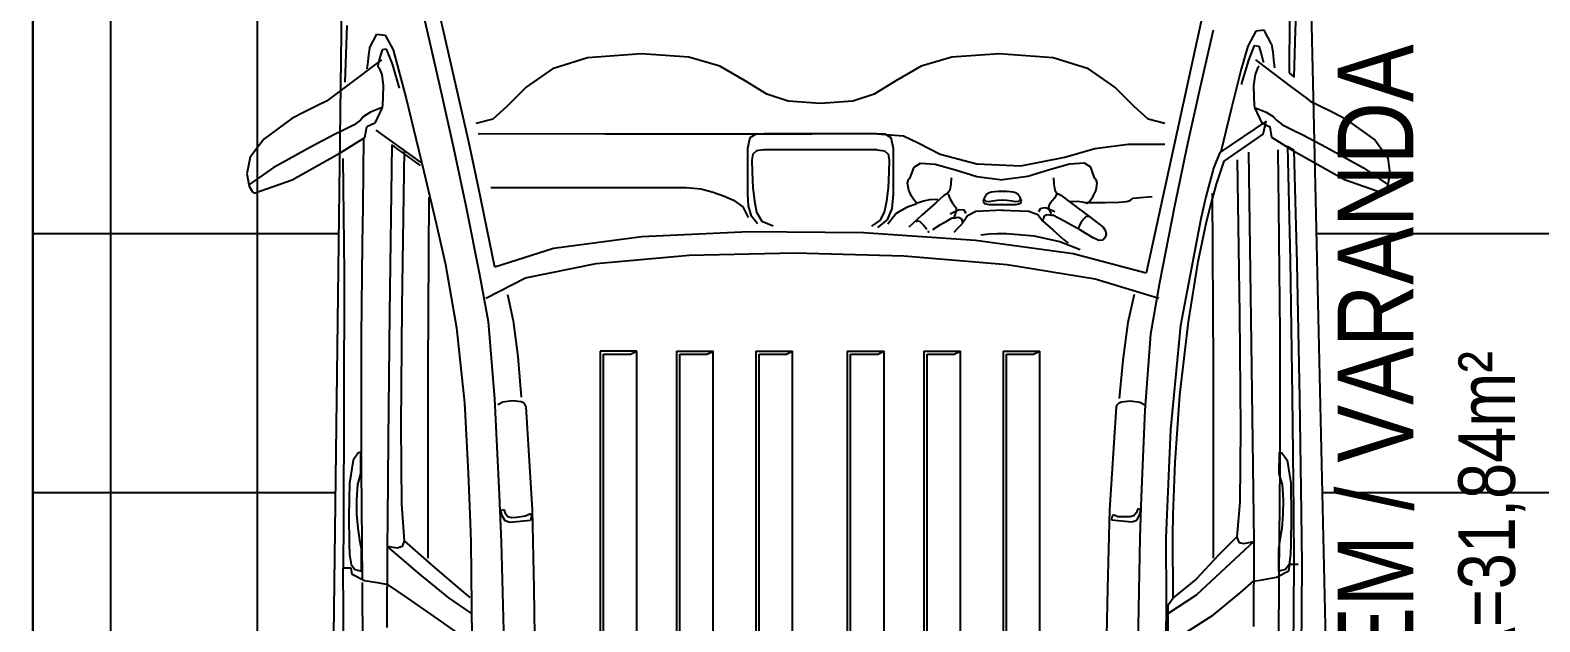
# Model space of a CAD drawing. Header units: millimetres. Extents: x 3923 to 4007, y 744 to 982.
# Drawn here: x 3954.8 to 3960.63, y 821.21 to 823.49 of the extents above; entities that cross this region are included whole.
import ezdxf
from ezdxf.enums import TextEntityAlignment as Align

# ---------------------------------------------------------------- set-up
doc = ezdxf.new("R2010")
doc.units = ezdxf.units.MM
doc.header["$LTSCALE"] = 20
doc.linetypes.add('DASHDOT2', pattern=[0.5, 0.25, -0.125, 0, -0.125])
doc.layers.add('E-txt-g', color=3, linetype='Continuous')
doc.layers.add('HIDROSSANITÁRIO', color=8, linetype='Continuous')
doc.layers.add('E-Txt-W', color=7, linetype='Continuous', lineweight=20)
doc.styles.add('F2', font='ARIALN.TTF')
doc.styles.add('REG60', font='romans.shx', dxfattribs={"width": 0.8, "height": 0.15})
doc.styles.add('REG80', font='romans.shx', dxfattribs={"width": 0.8, "height": 0.2})

# ---------------------------------------------------------------- blocks, each defined once
blk = doc.blocks.new('Austin Mini dessus')
at = {"color": 8, "flags": 128}
for points in [[(1.1117, 3.9516), (1.1466, 3.978)], [(1.1466, 3.978), (1.1788, 3.984)], [(1.1671, 3.9332), (1.2, 3.9805)], [(1.1788, 3.984), (1.2025, 3.9796)], [(1.2159, 3.9699), (1.1905, 3.8965)], [(1.2025, 3.9796), (1.2133, 3.9732)], [(1.2133, 3.9732), (1.2159, 3.9699)], [(1.0718, 3.8974), (1.1117, 3.9516)], [(1.127, 3.8612), (1.1671, 3.9332)], [(1.0602, 3.8752), (1.0718, 3.8974)], [(1.1905, 3.8965), (1.1378, 3.8027)], [(1.0455, 3.8453), (1.0602, 3.8752)], [(1.1035, 3.8163), (1.127, 3.8612)], [(1.0093, 3.792), (1.0326, 3.8229)], [(1.0326, 3.8229), (1.0383, 3.8304)], [(1.0383, 3.8304), (1.0455, 3.8453)], [(0.8924, 3.7915), (1.0016, 3.7949)], [(0.9589, 3.7245), (1.0093, 3.792)], [(1.0842, 3.7768), (1.0947, 3.7975)], [(1.0947, 3.7975), (1.1035, 3.8163)], [(1.1378, 3.8027), (1.1088, 3.7563)], [(1.1489, 3.7991), (1.3693, 3.7967)], [(1.3693, 3.7967), (1.6304, 3.7968)], [(1.6304, 3.7968), (1.8484, 3.7979)], [(1.8484, 3.7979), (1.9397, 3.7986)], [(2.1078, 3.7972), (1.9397, 3.7986)], [(1.9397, 3.7828), (1.9397, 3.798)], [(1.0677, 3.7588), (1.0753, 3.7651)], [(1.0753, 3.7651), (1.0842, 3.7768)], [(1.1098, 3.7592), (1.174, 3.7599)], [(1.174, 3.7599), (1.2419, 3.7604)], [(1.2419, 3.7604), (1.3135, 3.7616)], [(1.3135, 3.7616), (1.4923, 3.7636)], [(1.4923, 3.7636), (1.6691, 3.7637)], [(1.6691, 3.7637), (1.7492, 3.7633)], [(1.716, 3.7644), (1.717, 3.7694)], [(1.7576, 3.764), (1.716, 3.7644)], [(1.717, 3.7694), (1.7313, 3.7792)], [(1.7313, 3.7792), (1.7757, 3.7861)], [(1.7492, 3.7633), (1.9626, 3.7616)], [(1.7781, 3.7702), (1.7576, 3.764)], [(1.7757, 3.7861), (1.8394, 3.7873)], [(1.8082, 3.7719), (1.7781, 3.7702)], [(1.8354, 3.7719), (1.8082, 3.7719)], [(1.8622, 3.7696), (1.8354, 3.7719)], [(1.8394, 3.7873), (1.8918, 3.7867)], [(1.8896, 3.7653), (1.8622, 3.7696)], [(1.9022, 3.763), (1.8896, 3.7653)], [(1.8918, 3.7867), (1.9135, 3.786)], [(1.9455, 3.763), (1.9022, 3.763)], [(1.9135, 3.786), (1.9326, 3.7832)], [(1.9326, 3.7832), (1.942, 3.7759)], [(1.952, 3.781), (1.9397, 3.7828)], [(1.942, 3.7759), (1.9455, 3.763)], [(1.9641, 3.7571), (1.952, 3.781)], [(1.9674, 3.7618), (2.2252, 3.7604)], [(0.936, 3.7475), (0.9091, 3.7332)], [(0.9091, 3.7332), (0.9111, 3.717)], [(0.936, 3.7475), (0.949, 3.7493)], [(0.949, 3.7493), (0.9623, 3.751)], [(0.9564, 3.7282), (0.9673, 3.7309)], [(0.9623, 3.751), (0.9758, 3.7525)], [(0.9673, 3.7309), (0.9712, 3.7316)], [(0.9712, 3.7316), (0.975, 3.7288)], [(1.0506, 3.7228), (1.0594, 3.7455)], [(1.0506, 3.7228), (1.0806, 3.7369)], [(1.0594, 3.7455), (1.0677, 3.7588)], [(1.0806, 3.7369), (1.0877, 3.7528)], [(1.1088, 3.7563), (1.0877, 3.7528)], [(1.0947, 3.7351), (1.1565, 3.6487)], [(1.9688, 3.7285), (1.9641, 3.7571)], [(0.9111, 3.717), (0.9395, 3.7016)], [(0.9383, 3.7145), (0.9395, 3.7228)], [(0.9665, 3.7034), (0.9383, 3.7145)], [(0.9395, 3.7228), (0.9564, 3.7282)], [(0.9395, 3.7016), (1.0331, 3.6766)], [(1.0136, 3.6893), (0.9665, 3.7034)], [(0.975, 3.7288), (0.9869, 3.7238)], [(0.9869, 3.7238), (1.0083, 3.721)], [(1.0083, 3.721), (1.031, 3.7215)], [(1.031, 3.7215), (1.0455, 3.7223)], [(1.0455, 3.7223), (1.0506, 3.7228)], [(1.1226, 3.7043), (1.4484, 3.7087)], [(1.1626, 3.649), (1.1226, 3.7043)], [(1.4484, 3.7087), (1.6921, 3.7115)], [(1.6921, 3.7115), (1.8449, 3.713)], [(1.8449, 3.713), (1.8979, 3.7134)], [(1.8979, 3.7134), (2.0543, 3.714)], [(1.8979, 3.7134), (1.9484, 3.6539)], [(1.9009, 3.6943), (1.8979, 3.7134)], [(1.9715, 3.7117), (1.9688, 3.7285)], [(1.9964, 3.6756), (1.9715, 3.7117)], [(1.0331, 3.6766), (1.174, 3.6425)], [(1.1335, 3.6804), (1.4355, 3.6849)], [(1.4355, 3.6849), (1.6643, 3.6871)], [(1.6643, 3.6871), (1.816, 3.6859)], [(1.816, 3.6859), (1.8868, 3.6804)], [(1.8868, 3.6804), (1.8979, 3.6843)], [(1.8868, 3.6804), (1.9382, 3.6219)], [(1.8979, 3.6843), (1.9009, 3.6943)], [(2.0389, 3.6143), (1.9964, 3.6756)], [(0.8566, 3.6469), (0.909, 3.6348)], [(1.174, 3.6425), (1.2747, 3.6187)], [(1.9484, 3.6539), (1.9968, 3.5949)], [(0.909, 3.6348), (1.0218, 3.609)], [(1.2235, 3.6328), (1.5547, 3.6348)], [(1.2747, 3.6187), (1.3537, 3.601)], [(1.5547, 3.6348), (1.8149, 3.6349)], [(1.8149, 3.6349), (1.9203, 3.6346)], [(1.9382, 3.6219), (1.9794, 3.5737)], [(2.0615, 3.5818), (2.0389, 3.6143)], [(0.9143, 3.6021), (0.8666, 3.6133)], [(1.0183, 3.578), (0.9143, 3.6021)], [(1.0218, 3.609), (1.1282, 3.5852)], [(1.1282, 3.5852), (1.2404, 3.5618)], [(1.3537, 3.601), (1.4755, 3.5794)], [(1.9968, 3.5949), (2.0262, 3.5518)], [(1.12, 3.5551), (1.0183, 3.578)], [(1.2053, 3.5371), (1.12, 3.5551)], [(1.2404, 3.5618), (1.3729, 3.5353)], [(1.4755, 3.5794), (1.6204, 3.564)], [(1.6204, 3.564), (1.7565, 3.5569)], [(1.7565, 3.5569), (1.8523, 3.5529)], [(1.9794, 3.5737), (1.9962, 3.5536)], [(1.0731, 3.5095), (1.0817, 3.5421)], [(1.1011, 3.5379), (1.1017, 3.2922)], [(1.3084, 3.5158), (1.2053, 3.5371)], [(1.3729, 3.5353), (1.4635, 3.5186)], [(1.8523, 3.5529), (1.8885, 3.5517)], [(1.8885, 3.5517), (2.0756, 3.55)], [(1.0484, 3.4825), (1.0731, 3.5095)], [(1.2049, 3.5135), (1.2049, 3.1364)], [(1.3585, 3.5054), (1.3084, 3.5158)], [(1.323, 3.3924), (1.3585, 3.5054)], [(1.4186, 3.5228), (1.3793, 3.4466)], [(1.4635, 3.5186), (1.6129, 3.5061)], [(1.6129, 3.5061), (1.7979, 3.497)], [(1.619, 3.4901), (1.6245, 3.4999)], [(1.7979, 3.497), (1.8885, 3.4935)], [(1.0114, 3.445), (1.0484, 3.4825)], [(1.4113, 3.481), (1.462, 3.47)], [(1.462, 3.47), (1.5309, 3.4613)], [(1.6169, 3.4714), (1.619, 3.4901)], [(1.6186, 3.4546), (1.6169, 3.4714)], [(1.8276, 3.494), (1.8263, 3.4879)], [(1.8263, 3.4879), (1.8336, 3.4853)], [(1.8388, 3.4912), (1.8276, 3.494)], [(1.8336, 3.4853), (1.8396, 3.4804)], [(1.8484, 3.4859), (1.8388, 3.4912)], [(1.8396, 3.4804), (1.8416, 3.4732)], [(1.8416, 3.4732), (1.8409, 3.4637)], [(1.8478, 3.437), (1.8517, 3.4767)], [(1.8517, 3.4767), (1.8484, 3.4859)], [(1.8885, 3.4935), (2.0844, 3.4883)], [(0.9762, 3.3945), (1.0114, 3.445)], [(1.3793, 3.4466), (1.3517, 3.3099)], [(1.5309, 3.4613), (1.6094, 3.4548)], [(1.6207, 3.4502), (1.6186, 3.4546)], [(1.6242, 3.4468), (1.6207, 3.4502)], [(1.6285, 3.4452), (1.6242, 3.4468)], [(1.8272, 3.4328), (1.6285, 3.4452)], [(1.8386, 3.4462), (1.8339, 3.4369)], [(1.8409, 3.4637), (1.8386, 3.4462)], [(1.9786, 3.4297), (1.8272, 3.4328)], [(1.8339, 3.4369), (1.8395, 3.4349)], [(1.8395, 3.4349), (1.8452, 3.4359)], [(1.8452, 3.4359), (1.8478, 3.437)], [(2.0699, 3.4284), (1.9786, 3.4297)], [(0.9547, 3.3266), (0.9762, 3.3945)], [(1.3004, 3.222), (1.323, 3.3924)], [(0.9474, 3.2223), (0.9547, 3.3266)], [(1.3517, 3.3099), (1.3356, 3.1305)], [(1.521, 3.3024), (3.3849, 3.3024)], [(1.521, 3.2314), (1.521, 3.3024)], [(3.3552, 3.2953), (1.5269, 3.296)], [(1.5269, 3.296), (1.5269, 3.2434)], [(1.1017, 3.2922), (1.1017, 3.0712)], [(1.5269, 3.2434), (1.521, 3.2314)], [(0.9535, 3.1308), (0.9474, 3.2223)], [(1.2904, 3.0155), (1.3004, 3.222)], [(3.3849, 3.2314), (1.521, 3.2314)], [(1.521, 3.1548), (3.3849, 3.1548)], [(1.521, 3.1548), (3.3849, 3.1548)], [(1.521, 3.1548), (1.521, 3.0837)], [(3.3552, 3.1477), (1.5269, 3.1484)], [(1.5269, 3.1484), (1.5269, 3.0958)], [(0.9712, 3.0712), (0.9535, 3.1308)], [(1.2049, 3.1364), (1.2077, 3.1082)], [(1.3356, 3.1305), (1.3308, 2.9266)], [(1.2077, 3.1082), (1.214, 3.084)], [(1.5269, 3.0958), (1.521, 3.0837)], [(0.9991, 3.0226), (0.9712, 3.0712)], [(1.1017, 3.0712), (1.1013, 2.893)], [(1.214, 3.084), (1.2213, 3.064)], [(1.2213, 3.064), (1.2296, 3.0447)], [(3.3849, 3.0838), (1.521, 3.0838)], [(1.2296, 3.0447), (1.2425, 3.0269)], [(1.0249, 2.9807), (0.9991, 3.0226)], [(1.1087, 3.0128), (1.1016, 3.0013)], [(1.1289, 3.0172), (1.1087, 3.0128)], [(1.2179, 3.0172), (1.1289, 3.0172)], [(1.1344, 3.0006), (1.1406, 3.0076)], [(1.1406, 3.0076), (1.1521, 3.0095)], [(1.1521, 3.0095), (1.1745, 3.009)], [(1.1745, 3.009), (1.2048, 3.0074)], [(1.2048, 3.0074), (1.2315, 3.0045)], [(1.2406, 3.0157), (1.2179, 3.0172)], [(1.2315, 3.0045), (1.2524, 3.0002)], [(1.2601, 3.01), (1.2406, 3.0157)], [(1.2425, 3.0269), (1.263, 3.0168)], [(1.275, 2.9987), (1.2601, 3.01)], [(1.2927, 2.7938), (1.2904, 3.0155)], [(1.521, 3.0018), (3.3849, 3.0018)], [(1.521, 3.0018), (1.521, 2.9307)], [(1.521, 3.0017), (3.3849, 3.0017)], [(1.0386, 2.9396), (1.0249, 2.9807)], [(1.1016, 3.0013), (1.1008, 2.9854)], [(1.1008, 2.9854), (1.1008, 2.7686)], [(1.1326, 2.9863), (1.1344, 3.0006)], [(1.1326, 2.7677), (1.1326, 2.9863)], [(1.2524, 3.0002), (1.27, 2.9903)], [(1.27, 2.9903), (1.2792, 2.9682)], [(3.3552, 2.9947), (1.5269, 2.9954)], [(1.5269, 2.9954), (1.5269, 2.9427)], [(1.0427, 2.877), (1.0386, 2.9396)], [(1.3308, 2.9266), (1.3369, 2.7159)], [(1.5269, 2.9427), (1.521, 2.9307)], [(3.3849, 2.9307), (1.521, 2.9307)], [(1.1013, 2.893), (1.1007, 2.7756)], [(1.0386, 2.8145), (1.0427, 2.877)], [(1.0249, 2.7734), (1.0386, 2.8145)], [(1.521, 2.8252), (3.3849, 2.8252)], [(1.521, 2.8252), (3.3849, 2.8252)], [(1.521, 2.8252), (1.521, 2.7541)], [(3.3552, 2.8181), (1.5269, 2.8188)], [(1.5269, 2.8188), (1.5269, 2.7662)], [(0.9991, 2.7314), (1.0249, 2.7734)], [(1.1007, 2.7756), (1.1055, 2.717)], [(1.1008, 2.7686), (1.1016, 2.7527)], [(1.268, 2.7619), (1.2795, 2.7785)], [(1.307, 2.578), (1.2927, 2.7938)], [(1.1016, 2.7527), (1.1087, 2.7412)], [(1.1087, 2.7412), (1.1289, 2.7368)], [(1.1326, 2.7677), (1.1344, 2.7534)], [(1.1344, 2.7534), (1.1406, 2.7464)], [(1.1406, 2.7464), (1.1521, 2.7446)], [(1.1521, 2.7446), (1.1745, 2.745)], [(1.1745, 2.745), (1.2048, 2.7466)], [(1.2048, 2.7466), (1.2315, 2.7495)], [(1.2179, 2.7368), (1.2453, 2.7392)], [(1.2315, 2.7495), (1.2505, 2.7536)], [(1.2453, 2.7392), (1.2676, 2.7483)], [(1.2505, 2.7536), (1.268, 2.7619)], [(1.2551, 2.7309), (1.276, 2.7469)], [(1.2676, 2.7483), (1.2824, 2.7671)], [(1.5269, 2.7662), (1.521, 2.7541)], [(3.3849, 2.7542), (1.521, 2.7542)], [(0.9712, 2.6829), (0.9991, 2.7314)], [(1.1055, 2.717), (1.1196, 2.6871)], [(1.1289, 2.7368), (1.2179, 2.7368)], [(1.2364, 2.6909), (1.2436, 2.7106)], [(1.2436, 2.7106), (1.2551, 2.7309)], [(1.3369, 2.7159), (1.3537, 2.5166)], [(0.9535, 2.6232), (0.9712, 2.6829)], [(1.1196, 2.6871), (1.1407, 2.6458)], [(1.1655, 2.6964), (1.1583, 2.6841)], [(1.1583, 2.6841), (1.1602, 2.6556)], [(1.1793, 2.701), (1.1655, 2.6964)], [(1.1879, 2.7044), (1.1793, 2.701)], [(1.1894, 2.7071), (1.1879, 2.7044)], [(1.1965, 2.7087), (1.1894, 2.7071)], [(1.2102, 2.7066), (1.1965, 2.7087)], [(1.2218, 2.7011), (1.2102, 2.7066)], [(1.2296, 2.696), (1.2218, 2.7011)], [(1.2336, 2.6927), (1.2296, 2.696)], [(1.2314, 2.6783), (1.2342, 2.6856)], [(1.235, 2.6895), (1.2336, 2.6927)], [(1.2342, 2.6856), (1.235, 2.6895)], [(1.2344, 2.6544), (1.2586, 2.6815)], [(1.2586, 2.6815), (1.2815, 2.7064)], [(1.2705, 2.6928), (1.2693, 2.6894)], [(1.2693, 2.6894), (1.2703, 2.6857)], [(1.2703, 2.6857), (1.2746, 2.681)], [(1.2746, 2.681), (1.2785, 2.6776)], [(1.1602, 2.6556), (1.1712, 2.6165)], [(1.2206, 2.6388), (1.2344, 2.6544)], [(1.2283, 2.6506), (1.2286, 2.6664)], [(1.2286, 2.6664), (1.2314, 2.6783)], [(1.286, 2.6602), (1.2767, 2.6451)], [(1.2785, 2.6776), (1.2823, 2.6745)], [(1.2823, 2.6745), (1.286, 2.6721)], [(1.2901, 2.67), (1.2902, 2.6692)], [(1.2903, 2.6674), (1.2901, 2.67)], [(1.2902, 2.6692), (1.2903, 2.6683)], [(1.2903, 2.6683), (1.2903, 2.6674)], [(1.521, 2.6777), (3.3849, 2.6777)], [(1.521, 2.6777), (1.521, 2.6065)], [(1.521, 2.6776), (3.3849, 2.6776)], [(3.3552, 2.6705), (1.5269, 2.6712)], [(1.5269, 2.6712), (1.5269, 2.6186)], [(0.9474, 2.5318), (0.9535, 2.6232)], [(1.1407, 2.6458), (1.1591, 2.5751)], [(1.1861, 2.6248), (1.1983, 2.6254)], [(1.1983, 2.6254), (1.2099, 2.6274)], [(1.2099, 2.6274), (1.2179, 2.6325)], [(1.2173, 2.6328), (1.2174, 2.6346)], [(1.2179, 2.6325), (1.2173, 2.6328)], [(1.2174, 2.6346), (1.2206, 2.6388)], [(1.2179, 2.6307), (1.226, 2.6273)], [(1.226, 2.6273), (1.234, 2.623)], [(1.234, 2.623), (1.2401, 2.6184)], [(1.2478, 2.609), (1.2564, 2.6266)], [(1.2691, 2.6322), (1.2637, 2.6225)], [(1.2767, 2.6451), (1.2691, 2.6322)], [(1.1712, 2.6165), (1.184, 2.5749)], [(1.2401, 2.6184), (1.2445, 2.6153)], [(1.2445, 2.6153), (1.2492, 2.6149)], [(1.2485, 2.5997), (1.2478, 2.609)], [(1.255, 2.5958), (1.2485, 2.5997)], [(1.2492, 2.6149), (1.2546, 2.6166)], [(1.2546, 2.6166), (1.2595, 2.6184)], [(1.2595, 2.6184), (1.2623, 2.6189)], [(1.2598, 2.5934), (1.2732, 2.6021)], [(1.2623, 2.6189), (1.2632, 2.6189)], [(1.2632, 2.6157), (1.2624, 2.6105)], [(1.2624, 2.6105), (1.2647, 2.6055)], [(1.2639, 2.6197), (1.2632, 2.6157)], [(1.2637, 2.6225), (1.2638, 2.6219)], [(1.2638, 2.6219), (1.2639, 2.6197)], [(1.2647, 2.6055), (1.2732, 2.6021)], [(1.2732, 2.6021), (1.279, 2.6074)], [(1.279, 2.6074), (1.285, 2.6129)], [(1.285, 2.6129), (1.2921, 2.6194)], [(1.5269, 2.6186), (1.521, 2.6065)], [(3.3849, 2.6066), (1.521, 2.6066)], [(1.1591, 2.5751), (1.1632, 2.4901)], [(1.184, 2.5749), (1.1902, 2.5259)], [(1.2487, 2.5245), (1.2515, 2.5771)], [(1.2515, 2.5771), (1.2598, 2.5934)], [(1.2952, 2.5513), (1.2971, 2.5676)], [(1.3331, 2.3893), (1.307, 2.578)], [(1.213, 2.5337), (1.2135, 2.541)], [(1.2135, 2.541), (1.2142, 2.5468)], [(1.2142, 2.5468), (1.2153, 2.5514)], [(1.2153, 2.5514), (1.218, 2.556)], [(1.218, 2.556), (1.2242, 2.5604)], [(1.2242, 2.5604), (1.2316, 2.5628)], [(1.2242, 2.5604), (1.2279, 2.5607)], [(1.2279, 2.5607), (1.2312, 2.5579)], [(1.2293, 2.5353), (1.2287, 2.5263)], [(1.2305, 2.5442), (1.2293, 2.5353)], [(1.2319, 2.5522), (1.2305, 2.5442)], [(1.2312, 2.5579), (1.2319, 2.5522)], [(1.2316, 2.5628), (1.2362, 2.5607)], [(1.2362, 2.5607), (1.2378, 2.5522)], [(1.2378, 2.5522), (1.2378, 2.4996)], [(1.2945, 2.5182), (1.2946, 2.5357)], [(1.2946, 2.5357), (1.2952, 2.5513)], [(0.9547, 2.4275), (0.9474, 2.5318)], [(1.184, 2.4768), (1.1902, 2.5259)], [(1.2129, 2.5259), (1.213, 2.5337)], [(1.213, 2.5181), (1.2129, 2.5259)], [(1.2135, 2.5107), (1.213, 2.5181)], [(1.2142, 2.505), (1.2135, 2.5107)], [(1.2287, 2.5263), (1.2293, 2.5172)], [(1.2293, 2.5172), (1.2305, 2.5078)], [(1.2305, 2.5078), (1.2319, 2.4996)], [(1.2487, 2.5272), (1.2506, 2.4745)], [(1.2987, 2.4638), (1.2945, 2.5182)], [(1.3537, 2.5166), (1.3811, 2.3466)], [(1.521, 2.5246), (3.3849, 2.5246)], [(1.521, 2.5246), (3.3849, 2.5246)], [(1.521, 2.5246), (1.521, 2.4535)], [(3.3552, 2.5175), (1.5269, 2.5182)], [(1.5269, 2.5182), (1.5269, 2.4656)], [(1.1632, 2.4901), (1.1462, 2.4053)], [(1.2153, 2.5004), (1.2142, 2.505)], [(1.218, 2.4957), (1.2153, 2.5004)], [(1.2242, 2.4914), (1.218, 2.4957)], [(1.2316, 2.489), (1.2242, 2.4914)], [(1.2279, 2.4911), (1.2242, 2.4914)], [(1.2312, 2.4938), (1.2279, 2.4911)], [(1.2319, 2.4996), (1.2312, 2.4938)], [(1.2362, 2.4911), (1.2316, 2.489)], [(1.2378, 2.4996), (1.2362, 2.4911)], [(1.1712, 2.4352), (1.184, 2.4768)], [(1.2447, 2.4518), (1.2434, 2.4425)], [(1.2514, 2.4554), (1.2447, 2.4518)], [(1.2506, 2.4745), (1.2571, 2.4576)], [(1.2571, 2.4576), (1.2692, 2.4481)], [(1.2605, 2.4451), (1.2692, 2.4481)], [(1.2692, 2.4481), (1.287, 2.4285)], [(1.3098, 2.4149), (1.2987, 2.4638)], [(1.5269, 2.4656), (1.521, 2.4535)], [(3.3849, 2.4536), (1.521, 2.4536)], [(0.9762, 2.3595), (0.9547, 2.4275)], [(1.1602, 2.3961), (1.1712, 2.4352)], [(1.1861, 2.427), (1.1983, 2.4265)], [(1.1983, 2.4265), (1.21, 2.4246)], [(1.21, 2.4246), (1.2177, 2.4194)], [(1.2177, 2.4194), (1.2172, 2.4191)], [(1.2172, 2.4191), (1.2172, 2.4174)], [(1.2178, 2.4212), (1.2248, 2.4245)], [(1.2248, 2.4245), (1.2303, 2.429)], [(1.2303, 2.429), (1.2352, 2.4335)], [(1.2352, 2.4335), (1.2399, 2.4364)], [(1.2399, 2.4364), (1.2445, 2.4366)], [(1.2434, 2.4425), (1.2511, 2.4245)], [(1.2445, 2.4366), (1.2498, 2.4346)], [(1.2498, 2.4346), (1.2546, 2.4325)], [(1.2546, 2.4325), (1.2574, 2.4319)], [(1.2574, 2.4319), (1.2583, 2.4319)], [(1.2579, 2.4403), (1.2605, 2.4451)], [(1.2585, 2.435), (1.2579, 2.4403)], [(1.259, 2.431), (1.2585, 2.435)], [(1.2586, 2.4282), (1.2588, 2.4289)], [(1.2704, 2.4052), (1.2586, 2.4282)], [(1.2588, 2.4289), (1.259, 2.431)], [(1.287, 2.4285), (1.3044, 2.4082)], [(1.1462, 2.4053), (1.1298, 2.3473)], [(1.1583, 2.3676), (1.1602, 2.3961)], [(1.2172, 2.4174), (1.2201, 2.4129)], [(1.2201, 2.4129), (1.2359, 2.3915)], [(1.2319, 2.3948), (1.2313, 2.3807)], [(1.2359, 2.3915), (1.262, 2.3561)], [(1.2871, 2.3751), (1.2704, 2.4052)], [(1.3044, 2.4082), (1.3122, 2.3989)], [(1.3256, 2.3754), (1.3098, 2.4149)], [(1.1655, 2.3554), (1.1583, 2.3676)], [(1.2313, 2.3807), (1.2324, 2.3718)], [(1.2324, 2.3718), (1.2342, 2.3662)], [(1.235, 2.3623), (1.2336, 2.3591)], [(1.2342, 2.3662), (1.234, 2.3268)], [(1.2342, 2.3662), (1.235, 2.3623)], [(1.2607, 2.3612), (1.2619, 2.3648)], [(1.2617, 2.3576), (1.2607, 2.3612)], [(1.2619, 2.3648), (1.2664, 2.3692)], [(1.2664, 2.3692), (1.2729, 2.3742)], [(1.2729, 2.3742), (1.279, 2.3779)], [(1.279, 2.3779), (1.2846, 2.3787)], [(1.3014, 2.3519), (1.2871, 2.3751)], [(1.3706, 2.2486), (1.3331, 2.3893)], [(1.0114, 2.309), (0.9762, 2.3595)], [(1.1298, 2.3473), (1.1216, 2.2828)], [(1.1793, 2.3508), (1.1655, 2.3554)], [(1.1879, 2.3474), (1.1793, 2.3508)], [(1.1894, 2.3447), (1.1879, 2.3474)], [(1.1965, 2.3431), (1.1894, 2.3447)], [(1.2102, 2.3451), (1.1965, 2.3431)], [(1.2218, 2.3507), (1.2102, 2.3451)], [(1.2296, 2.3558), (1.2218, 2.3507)], [(1.2336, 2.3591), (1.2296, 2.3558)], [(1.262, 2.3561), (1.2817, 2.3316)], [(1.2817, 2.3316), (1.2889, 2.3268)], [(1.3075, 2.3397), (1.3014, 2.3519)], [(1.3019, 2.3278), (1.3066, 2.3322)], [(1.3066, 2.3322), (1.3075, 2.3397)], [(1.3811, 2.3466), (1.4186, 2.2238)], [(1.0484, 2.2716), (1.0114, 2.309)], [(1.234, 2.3268), (1.2334, 2.3009)], [(1.2889, 2.3268), (1.2958, 2.3258)], [(1.2958, 2.3258), (1.3019, 2.3278)], [(1.6242, 2.304), (1.6207, 2.3005)], [(1.6285, 2.3056), (1.6242, 2.304)], [(1.8272, 2.3184), (1.6285, 2.3056)], [(1.9786, 2.3223), (1.8272, 2.3184)], [(1.8366, 2.3114), (1.8412, 2.3145)], [(1.8403, 2.3032), (1.8366, 2.3114)], [(1.8406, 2.2877), (1.8403, 2.3032)], [(1.8412, 2.3145), (1.8449, 2.3155)], [(1.8449, 2.3155), (1.8464, 2.3155)], [(1.8464, 2.3155), (1.8503, 2.2758)], [(2.0699, 2.3241), (1.9786, 2.3223)], [(1.1216, 2.2828), (1.1216, 2.212)], [(1.2254, 2.2741), (1.2227, 2.2366)], [(1.2269, 2.2752), (1.2254, 2.2741)], [(1.2299, 2.279), (1.2269, 2.2752)], [(1.2323, 2.2864), (1.2299, 2.279)], [(1.2334, 2.3009), (1.2323, 2.2864)], [(1.4113, 2.2714), (1.4655, 2.2834)], [(1.4655, 2.2834), (1.5384, 2.2936)], [(1.5384, 2.2936), (1.6121, 2.3001)], [(1.6186, 2.2962), (1.6169, 2.2793)], [(1.6169, 2.2793), (1.619, 2.2606)], [(1.6207, 2.3005), (1.6186, 2.2962)], [(1.8383, 2.272), (1.8402, 2.2793)], [(1.8402, 2.2793), (1.8406, 2.2877)], [(1.8503, 2.2758), (1.847, 2.2665)], [(0.8634, 2.1376), (1.3706, 2.2486)], [(1.0731, 2.2446), (1.0484, 2.2716)], [(1.0817, 2.212), (1.0731, 2.2446)], [(1.4881, 2.2396), (1.6349, 2.2506)], [(1.619, 2.2606), (1.6245, 2.2509)], [(1.6349, 2.2506), (1.8016, 2.2577)], [(1.8016, 2.2577), (1.881, 2.2603)], [(1.825, 2.2645), (1.8322, 2.2671)], [(1.8262, 2.2584), (1.825, 2.2645)], [(1.8375, 2.2613), (1.8262, 2.2584)], [(1.8322, 2.2671), (1.8383, 2.272)], [(1.847, 2.2665), (1.8375, 2.2613)], [(1.881, 2.2603), (2.0858, 2.2644)], [(1.2411, 2.1935), (1.3891, 2.2224)], [(1.3891, 2.2224), (1.4881, 2.2396)], [(1.1207, 2.1686), (1.2411, 2.1935)], [(1.4713, 2.1819), (1.6721, 2.2014)], [(1.7357, 2.1921), (1.606, 2.1833)], [(1.6721, 2.2014), (1.8808, 2.2103)], [(1.8362, 2.1961), (1.7357, 2.1921)], [(1.8766, 2.1969), (1.8362, 2.1961)], [(1.9967, 2.1959), (1.8766, 2.1969)], [(1.8808, 2.2103), (2.0035, 2.2094)], [(1.961, 2.1517), (1.9967, 2.1959)], [(1.9914, 2.152), (2.0269, 2.2058)], [(2.0102, 2.2055), (1.9967, 2.1959)], [(2.0035, 2.2094), (2.0815, 2.2103)], [(2.1294, 2.2062), (2.0102, 2.2055)], [(1.0142, 2.1447), (1.1207, 2.1686)], [(1.2652, 2.143), (1.4713, 2.1819)], [(1.4643, 2.1668), (1.3475, 2.1478)], [(1.606, 2.1833), (1.4643, 2.1668)], [(2.0651, 2.1737), (2.0297, 2.1186)], [(0.9014, 2.1189), (1.0142, 2.1447)], [(1.1678, 2.118), (1.2232, 2.1328)], [(1.2232, 2.1328), (1.2652, 2.143)], [(1.2712, 2.132), (1.241, 2.1243)], [(1.3475, 2.1478), (1.2712, 2.132)], [(1.9146, 2.1086), (1.961, 2.1517)], [(1.9396, 2.0961), (1.9914, 2.152)], [(1.0511, 2.0835), (1.1363, 2.104)], [(1.0772, 2.0166), (1.1373, 2.1061)], [(1.1373, 2.1061), (1.1678, 2.118)], [(1.1985, 2.1123), (1.1544, 2.0979)], [(1.241, 2.1243), (1.1985, 2.1123)], [(1.216, 2.1209), (1.5491, 2.1189)], [(1.5491, 2.1189), (1.8129, 2.1188)], [(1.8129, 2.1188), (1.9203, 2.1191)], [(1.8792, 2.0733), (1.9146, 2.1086)], [(2.0297, 2.1186), (1.9872, 2.0669)], [(0.9769, 2.0648), (1.0511, 2.0835)], [(1.1544, 2.0979), (1.1018, 2.0227)], [(1.1518, 2.0725), (1.4497, 2.0682)], [(1.8124, 2.0677), (1.8792, 2.0733)], [(1.8792, 2.0733), (1.8898, 2.0695)], [(1.8882, 2.0405), (1.9396, 2.0961)], [(1.8898, 2.0695), (1.8917, 2.0596)], [(0.9036, 2.0367), (0.932, 2.0521)], [(0.959, 2.0503), (0.9308, 2.0393)], [(0.932, 2.0521), (0.9769, 2.0648)], [(1.006, 2.0645), (0.959, 2.0503)], [(0.9869, 2.0382), (1.0083, 2.0409)], [(1.0083, 2.0409), (1.031, 2.0405)], [(1.031, 2.0405), (1.0455, 2.0396)], [(1.1368, 2.0506), (1.4588, 2.0461)], [(1.4497, 2.0682), (1.6696, 2.0663)], [(1.4588, 2.0461), (1.6944, 2.0429)], [(1.6696, 2.0663), (1.8124, 2.0677)], [(1.6944, 2.0429), (1.839, 2.0411)], [(1.839, 2.0411), (1.8882, 2.0405)], [(1.8917, 2.0596), (1.8882, 2.0405)], [(1.8882, 2.0405), (2.0521, 2.0412)], [(1.9647, 2.0412), (1.9618, 2.0246)], [(1.9872, 2.0669), (1.9647, 2.0412)], [(0.9015, 2.0205), (0.9036, 2.0367)], [(0.9284, 2.0063), (0.9015, 2.0205)], [(0.9308, 2.0393), (0.932, 2.031)], [(0.932, 2.031), (0.9488, 2.0255)], [(0.9488, 2.0255), (0.9598, 2.0229)], [(0.9589, 2.0374), (1.0093, 1.97)], [(0.9598, 2.0229), (0.9637, 2.0221)], [(0.9712, 2.0303), (0.975, 2.0331)], [(0.975, 2.0331), (0.9869, 2.0382)], [(1.0455, 2.0396), (1.0506, 2.0392)], [(1.0506, 2.0392), (1.0806, 2.025)], [(1.0506, 2.0392), (1.0594, 2.0164)], [(1.0594, 2.0164), (1.0677, 2.0031)], [(1.1018, 2.0227), (1.0772, 2.0166)], [(1.0806, 2.025), (1.0877, 2.0092)], [(1.9618, 2.0246), (1.9568, 1.9964)], [(0.9284, 2.0063), (0.9435, 2.0041)], [(0.9435, 2.0041), (0.9588, 2.0023)], [(0.9588, 2.0023), (0.9744, 2.0007)], [(1.0677, 2.0031), (1.0753, 1.9968)], [(1.0753, 1.9968), (1.0842, 1.9851)], [(1.0842, 1.9851), (1.0947, 1.9644)], [(1.1088, 2.0056), (1.0877, 2.0092)], [(1.1378, 1.9593), (1.1088, 2.0056)], [(1.1323, 1.9939), (1.1889, 1.9933)], [(1.1889, 1.9933), (1.2417, 1.9931)], [(1.2417, 1.9931), (1.3059, 1.9922)], [(1.3059, 1.9922), (1.4847, 1.9901)], [(1.4847, 1.9901), (1.6616, 1.9901)], [(1.6616, 1.9901), (1.7416, 1.9904)], [(1.7576, 1.9915), (1.716, 1.9911)], [(1.716, 1.9911), (1.717, 1.9861)], [(1.717, 1.9861), (1.7313, 1.9762)], [(1.7416, 1.9904), (1.9551, 1.9922)], [(1.7781, 1.9852), (1.7576, 1.9915)], [(1.8082, 1.9835), (1.7781, 1.9852)], [(1.8354, 1.9836), (1.8082, 1.9835)], [(1.8622, 1.9859), (1.8354, 1.9836)], [(1.8896, 1.9901), (1.8622, 1.9859)], [(1.9022, 1.9924), (1.8896, 1.9901)], [(1.9455, 1.9924), (1.9022, 1.9924)], [(1.942, 1.9796), (1.9455, 1.9924)], [(1.9568, 1.9964), (1.9445, 1.9728)], [(1.9551, 1.9922), (2.2129, 1.9935)], [(0.902, 1.9603), (0.8406, 1.9574)], [(0.8745, 1.9713), (0.9836, 1.9722)], [(0.9918, 1.9626), (0.902, 1.9603)], [(0.9836, 1.9722), (0.9918, 1.9626)], [(1.0093, 1.97), (1.0326, 1.939)], [(1.0947, 1.9644), (1.1035, 1.9457)], [(1.1339, 1.9626), (1.1261, 1.9756)], [(1.1261, 1.9756), (1.3452, 1.9705)], [(1.3518, 1.9569), (1.1339, 1.9626)], [(1.1905, 1.8654), (1.1378, 1.9593)], [(1.3452, 1.9705), (1.6075, 1.9666)], [(1.6114, 1.9519), (1.3518, 1.9569)], [(1.6075, 1.9666), (1.8305, 1.9642)], [(1.7313, 1.9762), (1.7757, 1.9693)], [(1.7757, 1.9693), (1.8394, 1.9681)], [(1.8305, 1.9642), (1.9317, 1.9633)], [(1.8394, 1.9681), (1.8918, 1.9688)], [(1.8918, 1.9688), (1.9135, 1.9694)], [(1.9135, 1.9694), (1.9326, 1.9722)], [(1.9321, 1.971), (1.9317, 1.9551)], [(1.9317, 1.9633), (2.0998, 1.9648)], [(1.9445, 1.9728), (1.9321, 1.971)], [(1.9326, 1.9722), (1.942, 1.9796)], [(1.0326, 1.939), (1.0383, 1.9315)], [(1.0383, 1.9315), (1.0455, 1.9166)], [(1.1035, 1.9457), (1.127, 1.9007)], [(1.8317, 1.9484), (1.6114, 1.9519)], [(1.9317, 1.9469), (1.8317, 1.9484)], [(2.1, 1.9484), (1.9317, 1.9469)], [(1.0455, 1.9166), (1.0602, 1.8867)], [(1.127, 1.9007), (1.1671, 1.8287)], [(1.0602, 1.8867), (1.0718, 1.8645)], [(1.2159, 1.792), (1.1905, 1.8654)], [(1.0718, 1.8645), (1.1137, 1.8064)], [(1.1671, 1.8287), (1.2, 1.7814)], [(1.1137, 1.8064), (1.1476, 1.7819)], [(1.1476, 1.7819), (1.1788, 1.7779)], [(1.1788, 1.7779), (1.2025, 1.7823)], [(1.2025, 1.7823), (1.2133, 1.7887)], [(1.2133, 1.7887), (1.2159, 1.792)]]:
    blk.add_lwpolyline(points, dxfattribs=at)
blk = doc.blocks.new('TXT-AMB75')
at = {"layer": 'E-txt-g', "style": 'REG80', "width": 0.8, "flags": 8}
blk.add_attdef('TXT', text='', height=0.2, dxfattribs=at).set_placement((0.0055, 0.2964), align=Align.CENTER)
at = {"layer": 'E-Txt-W', "style": 'REG60', "width": 0.8, "flags": 8}
blk.add_attdef('TXT', text='', height=0.15, dxfattribs=at).set_placement((0.0055, 0.0271), align=Align.CENTER)

msp = doc.modelspace()

# ---------------------------------------------------------------- hatches: boundary and pattern name
at = {"layer": 'HIDROSSANITÁRIO'}
h = msp.add_hatch(dxfattribs=at)
h.set_pattern_fill('ANSI37,_O', color=8, scale=8, angle=135)
h.set_pattern_definition([(180, (4034.6798, -2297.2923), (-3e-16, -1), []), (270, (4034.6798, -2297.2923), (1, -3e-16), [])])
h.paths.add_polyline_path([(3954.8129, 817.1968), (3954.8129, 827.197), (3966.7129, 827.197), (3966.7129, 824.1127), (3968.9221, 821.9035), (3970.9197, 821.9035), (3970.9197, 820.1967), (3966.3129, 820.1967), (3966.3151, 817.2049)])
h.paths.add_polyline_path([(3961.5054, 817.2373), (3961.1663, 817.7423), (3961.1279, 821.1503), (3961.1207, 824.1595), (3961.1824, 826.0014), (3961.42, 826.2834), (3962.23, 826.3454), (3963.606, 826.3807), (3964.6096, 826.2573), (3964.9001, 826.037), (3964.9969, 822.9613), (3964.8986, 818.2538), (3964.7809, 817.3795), (3963.9747, 817.0497)])
h.paths.add_polyline_path([(3962.1167, 826.3454), (3962.1167, 827.146), (3962.5061, 827.146), (3962.5061, 826.3454)], flags=16)
h.paths.add_polyline_path([(3960.2222, 819.7616), (3960.2222, 823.5139), (3959.7696, 823.5139), (3959.7696, 819.7616)], flags=24)
h.paths.add_polyline_path([(3960.6435, 820.9557), (3960.6435, 822.3199), (3960.2492, 822.3199), (3960.2492, 820.9557)], flags=24)
h.paths.add_polyline_path([(3960.9705, 821.2591), (3960.8959, 821.2591), (3960.9015, 821.2305), (3960.9177, 821.2063)], flags=24)
h.paths.add_polyline_path([(3960.9705, 821.2591), (3960.9177, 821.2063), (3960.9419, 821.1901), (3960.9705, 821.1844)], flags=24)
h.paths.add_polyline_path([(3960.9705, 821.2591), (3960.9705, 821.3337), (3960.9991, 821.328), (3961.0233, 821.3119)], flags=24)
h.paths.add_polyline_path([(3960.9705, 821.2591), (3961.0233, 821.3119), (3961.0395, 821.2876), (3961.0452, 821.2591)], flags=24)
edge = h.paths.add_edge_path(flags=16)
edge.add_line((3961.1198, 821.2591), (3960.8212, 821.2591))
edge = h.paths.add_edge_path(flags=16)
edge.add_arc((3960.9705, 821.2591), 0.0746, 0, 360)
edge = h.paths.add_edge_path(flags=16)
edge.add_line((3960.9705, 821.1098), (3960.9705, 821.812))
h.paths.add_polyline_path([(3960.9883, 821.3184), (3960.9883, 821.9608), (3960.6277, 821.9608), (3960.6277, 821.3184)], flags=24)
h.paths.add_polyline_path([(3959.3165, 817.3504), (3959.8683, 818.3091), (3959.7609, 823.0648), (3959.7051, 825.4669), (3959.4989, 826.1792), (3958.1214, 826.4235), (3957.1754, 826.4001), (3956.5273, 826.1941), (3956.1807, 825.9641), (3956.0146, 824.3894), (3955.9564, 819.845), (3956.0273, 818.5245), (3956.31, 817.2866), (3956.9858, 817.1983), (3958.9693, 817.1997), (3959.305, 817.2958)], flags=16)
h.paths.add_polyline_path([(3955.4129, 819.1967), (3955.4129, 820.1967), (3954.8129, 820.1967), (3954.8129, 819.1967)], flags=16)
h.paths.add_polyline_path([(3966.3129, 819.1967), (3966.3129, 820.1967), (3965.7129, 820.1967), (3965.7129, 819.1967)], flags=16)
h.paths.add_polyline_path([(3967.7382, 822.0403), (3967.9971, 822.6653), (3967.4393, 822.8964), (3967.1804, 822.2713)], flags=24)
h.paths.add_polyline_path([(3954.8024, 821.1454), (3955.4093, 821.1454), (3955.4093, 821.7491), (3954.8024, 821.7491)], flags=9)

# ---------------------------------------------------------------- linework, layer by layer
at = {"layer": 'HIDROSSANITÁRIO', "color": 8, "linetype": 'Continuous'}
msp.add_line((3954.8129, 845.597), (3954.8129, 817.1968), dxfattribs=at)
at = {"layer": 'HIDROSSANITÁRIO', "color": 8, "linetype": 'DASHDOT2'}
msp.add_line((3955.1129, 845.597), (3955.1129, 817.5049), dxfattribs=at)
at = {"layer": 'HIDROSSANITÁRIO', "color": 8}
msp.add_lwpolyline([(3954.8129, 817.1968), (3954.8129, 827.197), (3966.7129, 827.197), (3966.7129, 824.1127), (3968.9221, 821.9035), (3970.9197, 821.9035), (3970.9197, 820.1967), (3966.3129, 820.1967), (3966.3151, 817.2049), (3954.8129, 817.1968)], dxfattribs=at)
at = {"layer": 'HIDROSSANITÁRIO', "color": 8, "elevation": 5.2524}
msp.add_lwpolyline([(3959.3165, 817.3504), (3959.8683, 818.3091), (3959.7609, 823.0648), (3959.7051, 825.4669), (3959.4989, 826.1792), (3958.1214, 826.4235), (3957.1754, 826.4001), (3956.5273, 826.1941), (3956.1807, 825.9641), (3956.0146, 824.3894), (3955.9564, 819.845), (3956.0273, 818.5245), (3956.31, 817.2866), (3956.9858, 817.1983), (3958.9693, 817.1997), (3959.305, 817.2958), (3959.3165, 817.3504)], dxfattribs=at)

# ---------------------------------------------------------------- block references
at = {"layer": 'HIDROSSANITÁRIO', "color": 8, "xscale": -2, "yscale": 2, "zscale": 2, "rotation": 90}
msp.add_blockref('Austin Mini dessus', (3963.6073, 825.2954, 5.2524), dxfattribs=at)
at = {"layer": 'HIDROSSANITÁRIO', "color": 8}
ref = msp.add_blockref('TXT-AMB75', (3960.574, 821.6298, 3.6592), dxfattribs=dict(at, xscale=1.458, yscale=1.458, zscale=1.458, rotation=90))
ref.add_attrib('TXT', 'GARAGEM / VARANDA', dxfattribs={"layer": 'E-txt-g', "color": 2, "height": 0.2916, "rotation": 90, "style": 'F2'}).set_placement((3960.1418, 821.6378, 3.6592), align=Align.CENTER)
ref.add_attrib('TXT', 'A=31,84m²', dxfattribs={"layer": 'E-Txt-W', "height": 0.2187, "rotation": 90, "style": 'F2'}).set_placement((3960.5345, 821.6378, 3.6592), align=Align.CENTER)

doc.saveas('drawing.dxf')
